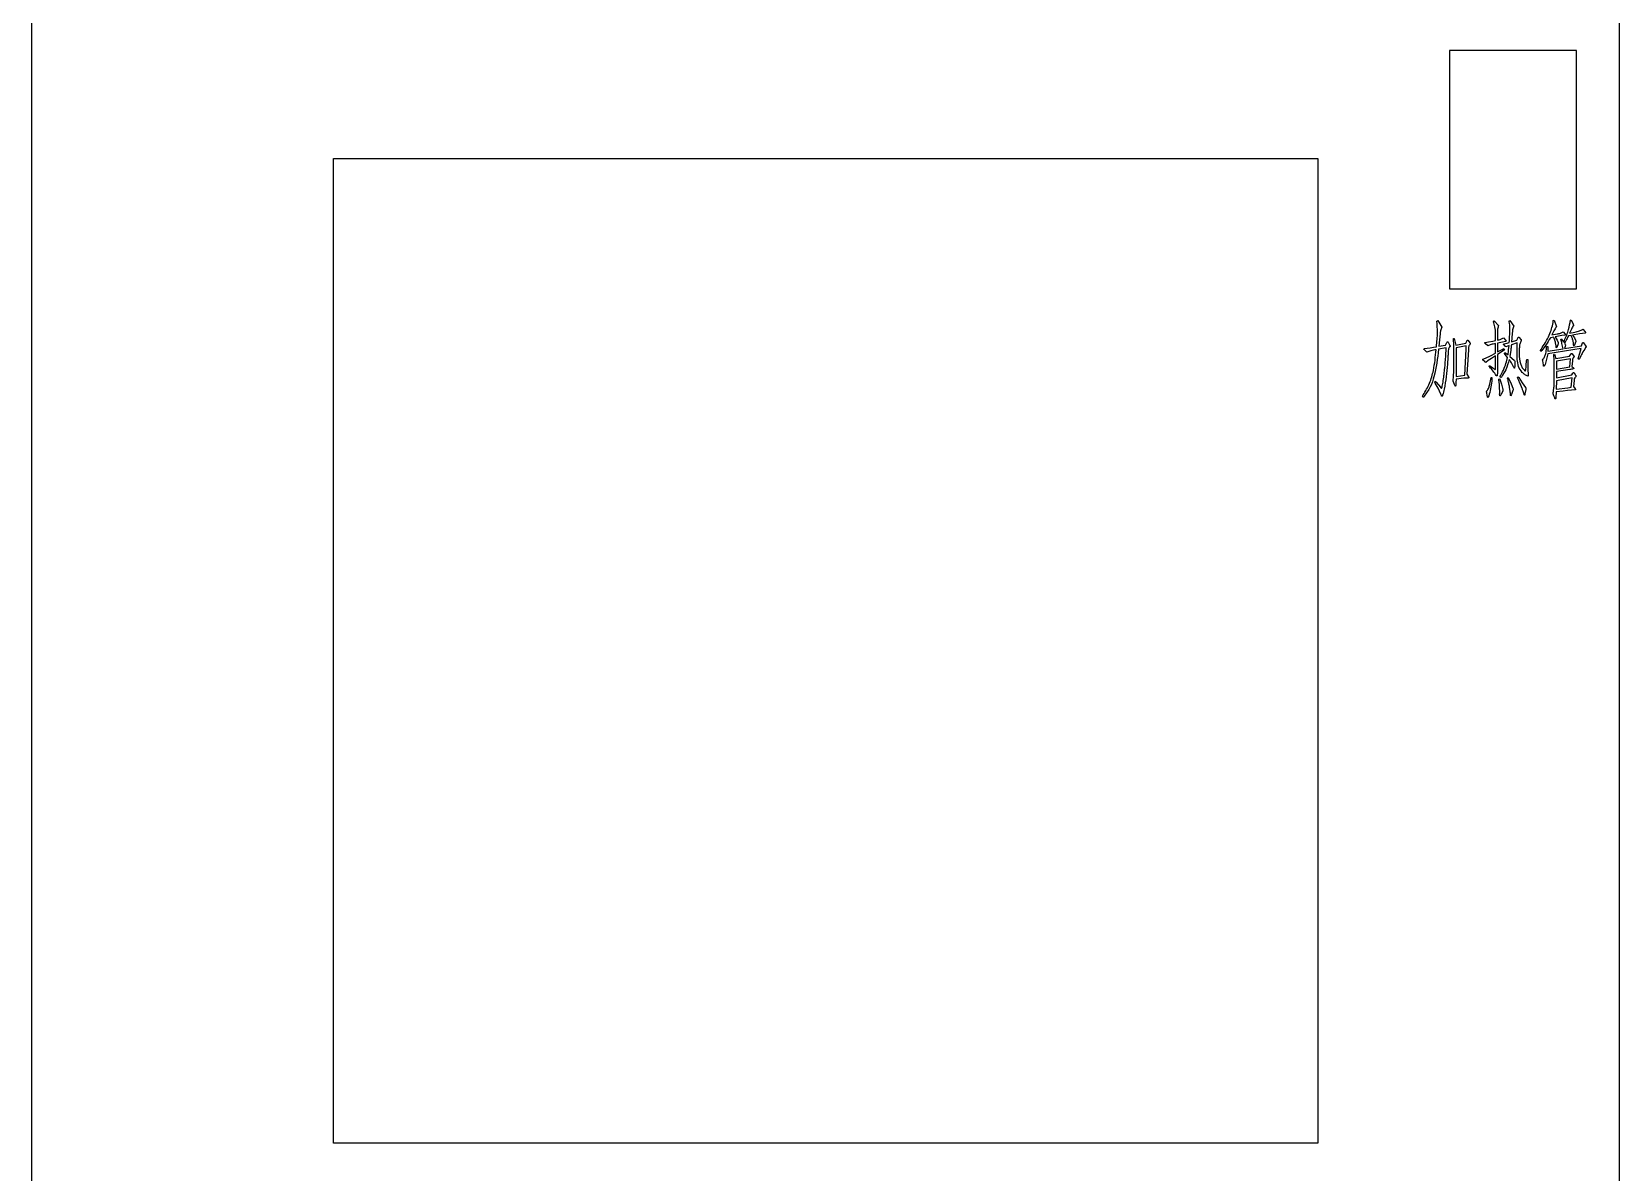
# Model space of a CAD drawing. Header units: millimetres. Extents: x 514 to 849, y -119 to 297.
# Drawn here: x 514.2 to 614.2, y 178 to 249.8 of the extents above; entities that cross this region are included whole.
import ezdxf

# ---------------------------------------------------------------- set-up
doc = ezdxf.new("R2010")
doc.units = ezdxf.units.MM

msp = doc.modelspace()

# ---------------------------------------------------------------- linework, layer by layer
at = {"color": 7, "linetype": 'Continuous', "lineweight": 25}
for p, q in [((514.25, 122.86), (514.25, 288.86)), ((614.25, 288.86), (614.25, 122.86)), ((603.55, 248.65), (603.55, 233.65)), ((611.55, 248.65), (603.55, 248.65)), ((611.55, 233.65), (611.55, 248.65)), ((533.25, 241.86), (595.25, 241.86)), ((533.25, 179.86), (533.25, 241.86)), ((595.25, 241.86), (595.25, 179.86)), ((603.55, 233.65), (611.55, 233.65)), ((602.76, 231.62), (602.81, 231.65)), ((602.81, 231.65), (603.08, 231.24)), ((606.33, 231.58), (606.36, 231.63)), ((606.36, 231.63), (606.65, 231.35)), ((607.31, 231.6), (607.36, 231.65)), ((607.34, 231.46), (607.31, 231.6)), ((607.36, 231.65), (607.6, 231.31)), ((607.36, 231), (607.36, 231.1)), ((610.08, 231.53), (610.09, 231.65)), ((610.09, 231.65), (610.15, 231.68)), ((610.2, 231.13), (610.12, 231)), ((610.15, 231.68), (610.29, 231.25)), ((611.21, 231.07), (611.12, 230.87)), ((611.17, 231.68), (611.22, 231.71)), ((611.22, 231.71), (611.35, 231.42)), ((611.35, 231.42), (611.37, 231.36)), ((611.95, 231.11), (612.1, 230.95)), ((602.54, 229.97), (602.73, 230.01)), ((602.93, 230.45), (602.88, 230.04)), ((602.88, 230.04), (603.31, 230.11)), ((602.97, 230.82), (602.93, 230.45)), ((603.31, 230.11), (603.39, 230.28)), ((603.47, 230.29), (603.58, 230.09)), ((603.8, 230.52), (603.85, 230.53)), ((603.83, 230.07), (603.8, 230.52)), ((603.83, 229.62), (603.83, 230.07)), ((603.85, 230.53), (603.96, 230.1)), ((603.96, 230.1), (604.59, 230.23)), ((604.61, 230.06), (603.97, 229.94)), ((604.59, 230.23), (604.66, 230.39)), ((604.6, 229.86), (604.61, 230.06)), ((604.72, 230.41), (604.84, 230.25)), ((605.8, 230.28), (606.01, 230.31)), ((605.96, 230.07), (605.8, 230.21)), ((606.01, 230.31), (606.28, 230.35)), ((606.28, 230.35), (606.45, 230.39)), ((606.45, 230.39), (606.45, 230.84)), ((606.45, 229.6), (606.45, 230.21)), ((606.58, 230.94), (606.58, 230.42)), ((606.9, 230.3), (606.58, 230.23)), ((606.58, 230.23), (606.58, 229.68)), ((607.09, 230.34), (606.9, 230.3)), ((606.96, 230.56), (607.1, 230.4)), ((607.07, 230.04), (606.97, 230.14)), ((606.98, 230.18), (607.18, 230.23)), ((607.2, 230.04), (607.11, 230.01)), ((607.18, 230.23), (607.32, 230.27)), ((607.31, 230.08), (607.2, 230.04)), ((607.28, 229.82), (607.31, 230.08)), ((607.82, 230.25), (607.45, 230.13)), ((607.48, 230.54), (607.47, 230.31)), ((607.47, 230.31), (607.8, 230.43)), ((607.51, 230.87), (607.48, 230.54)), ((607.8, 230.43), (607.86, 230.55)), ((607.81, 230.1), (607.82, 230.25)), ((607.81, 229.82), (607.81, 230.1)), ((607.92, 230.6), (608.06, 230.44)), ((609.67, 230.03), (609.74, 230.03)), ((609.67, 229.94), (609.67, 230.03)), ((609.74, 230.03), (609.75, 229.72)), ((610.12, 230.61), (609.91, 230.57)), ((610.12, 231), (609.99, 230.75)), ((609.99, 230.75), (610.34, 230.81)), ((610.62, 230.71), (610.22, 230.64)), ((610.22, 230.64), (610.34, 230.42)), ((610.27, 230.07), (610.24, 230.25)), ((610.28, 229.97), (610.27, 230.07)), ((610.4, 230.18), (610.32, 229.96)), ((610.34, 230.42), (610.38, 230.32)), ((610.56, 230.46), (610.59, 230.51)), ((610.59, 230.51), (610.75, 230.3)), ((610.83, 230.74), (610.62, 230.71)), ((610.71, 230.94), (610.83, 230.8)), ((610.75, 230.3), (610.79, 230.4)), ((610.83, 230.29), (610.8, 230.23)), ((610.8, 230.23), (610.84, 230.15)), ((610.8, 229.89), (611.86, 230.07)), ((610.84, 230.03), (610.8, 229.89)), ((611.22, 230.72), (611.04, 230.69)), ((611.12, 230.87), (611.45, 230.93)), ((611.74, 230.82), (611.3, 230.74)), ((611.3, 230.74), (611.42, 230.56)), ((611.36, 230.24), (611.34, 230.38)), ((611.37, 230.1), (611.36, 230.24)), ((611.42, 230.56), (611.5, 230.42)), ((611.5, 230.29), (611.43, 230.11)), ((611.93, 230.85), (611.74, 230.82)), ((611.86, 230.07), (611.93, 230.25)), ((612.11, 230.87), (611.93, 230.85)), ((611.99, 230.26), (612.14, 230.05)), ((602.12, 229.66), (601.97, 229.82)), ((601.98, 229.89), (602.15, 229.91)), ((602.15, 229.91), (602.34, 229.94)), ((602.34, 229.94), (602.54, 229.97)), ((603.34, 229.93), (602.87, 229.85)), ((603.28, 229), (603.32, 229.41)), ((603.32, 229.41), (603.34, 229.93)), ((603.45, 229.35), (603.42, 228.9)), ((603.83, 228.44), (603.83, 229.62)), ((603.97, 229.94), (603.97, 228.14)), ((604.51, 228.21), (604.6, 229.86)), ((604.7, 229.18), (604.65, 228.27)), ((604.75, 229.82), (604.7, 229.18)), ((605.66, 229.22), (605.83, 229.29)), ((605.77, 229.07), (605.66, 229.17)), ((605.83, 229.29), (606.14, 229.44)), ((606, 229.14), (605.85, 229.01)), ((606.21, 229.27), (606, 229.14)), ((606.14, 229.44), (606.45, 229.6)), ((606.45, 229.43), (606.21, 229.27)), ((606.45, 228.76), (606.45, 229.43)), ((606.58, 229.68), (606.87, 229.84)), ((606.93, 229.75), (606.58, 229.51)), ((606.58, 229.51), (606.58, 228.47)), ((606.87, 229.84), (606.98, 229.89)), ((607.01, 229.81), (606.93, 229.75)), ((606.98, 229.89), (607.01, 229.81)), ((607.01, 229.58), (607.04, 229.65)), ((607.07, 229.51), (607.01, 229.58)), ((607.04, 229.65), (607.11, 229.6)), ((607.21, 229.34), (607.07, 229.51)), ((607.11, 229.6), (607.24, 229.49)), ((607.14, 229.05), (607.21, 229.34)), ((607.4, 229.67), (607.36, 229.4)), ((607.36, 229.4), (607.63, 229.16)), ((607.67, 229.03), (607.66, 228.75)), ((607.67, 229.05), (607.67, 229.03)), ((607.81, 229.65), (607.81, 229.82)), ((608.39, 228.84), (608.41, 229.12)), ((608.41, 229.12), (608.42, 229.21)), ((608.42, 229.21), (608.48, 229.21)), ((608.48, 229.21), (608.48, 228.83)), ((609.28, 229.77), (609.32, 229.84)), ((609.31, 229.7), (609.28, 229.77)), ((609.37, 229.77), (609.31, 229.7)), ((609.43, 229.11), (609.42, 229.17)), ((609.47, 228.86), (609.43, 229.11)), ((611.85, 229.9), (609.74, 229.56)), ((609.75, 229.72), (610.71, 229.87)), ((610.12, 229.51), (610.17, 229.54)), ((610.13, 229.41), (610.12, 229.51)), ((610.14, 229.24), (610.13, 229.41)), ((610.15, 229.06), (610.14, 229.24)), ((610.14, 227.64), (610.15, 229.06)), ((610.17, 229.54), (610.26, 229.26)), ((610.26, 229.26), (611.12, 229.41)), ((611.18, 229.25), (610.29, 229.09)), ((610.29, 229.09), (610.29, 228.6)), ((611.12, 229.41), (611.21, 229.55)), ((611.14, 228.75), (611.18, 229.25)), ((611.3, 229.11), (611.27, 228.77)), ((611.29, 229.55), (611.39, 229.42)), ((611.66, 229.25), (611.85, 229.9)), ((611.72, 229.2), (611.66, 229.25)), ((611.76, 229.29), (611.72, 229.2)), ((603.97, 228.14), (604.51, 228.21)), ((604.45, 228.02), (603.97, 227.96)), ((604.73, 228.03), (604.45, 228.02)), ((604.65, 228.27), (604.75, 228.11)), ((606.05, 228.77), (606.08, 228.83)), ((606.08, 228.83), (606.29, 228.67)), ((606.16, 227.97), (606.17, 228.07)), ((606.17, 228.07), (606.23, 228.06)), ((606.23, 228.06), (606.23, 227.95)), ((606.5, 228.2), (606.46, 228.26)), ((606.58, 228.47), (606.57, 228.31)), ((606.73, 228.12), (606.77, 228.18)), ((606.79, 228.06), (606.73, 228.12)), ((606.82, 228.1), (606.79, 228.06)), ((607.21, 228.02), (607.26, 228.06)), ((607.24, 227.93), (607.21, 228.02)), ((607.26, 228.06), (607.29, 227.99)), ((607.56, 228.78), (607.45, 228.99)), ((607.61, 228.69), (607.56, 228.78)), ((607.83, 228.07), (607.88, 228.12)), ((607.86, 228.01), (607.83, 228.07)), ((607.88, 228.12), (607.92, 228.07)), ((607.92, 228.07), (608.14, 227.74)), ((608.25, 228.55), (608.31, 228.5)), ((608.48, 228.83), (608.49, 228.57)), ((610.29, 228.6), (611.14, 228.75)), ((611.13, 228.57), (610.29, 228.44)), ((610.29, 228.44), (610.29, 228.05)), ((610.29, 228.05), (611.27, 228.23)), ((611.28, 228.05), (610.29, 227.87)), ((611.22, 227.47), (611.28, 228.05)), ((611.27, 228.77), (611.36, 228.68)), ((611.27, 228.23), (611.33, 228.35)), ((611.4, 228.36), (611.5, 228.21)), ((602.62, 227.78), (602.66, 227.83)), ((602.66, 227.71), (602.62, 227.78)), ((602.66, 227.83), (602.71, 227.78)), ((602.83, 227.39), (602.66, 227.71)), ((602.71, 227.78), (602.98, 227.47)), ((603, 227.03), (602.83, 227.39)), ((603.05, 226.93), (603, 227.03)), ((603.1, 227.53), (603.15, 227.77)), ((603.82, 227.74), (603.79, 227.84)), ((603.86, 227.64), (603.82, 227.74)), ((603.97, 227.96), (603.96, 227.75)), ((603.96, 227.75), (603.96, 227.62)), ((605.93, 226.91), (605.9, 227.13)), ((606.66, 227.97), (606.72, 227.99)), ((606.67, 227.88), (606.66, 227.97)), ((606.72, 227.21), (606.71, 227.4)), ((606.72, 227.99), (606.74, 227.9)), ((606.74, 227.9), (606.82, 227.66)), ((606.91, 227.22), (606.78, 226.97)), ((606.82, 227.66), (606.89, 227.4)), ((607.29, 227.99), (607.43, 227.67)), ((607.37, 227.2), (607.34, 227.45)), ((607.43, 227.67), (607.54, 227.39)), ((607.55, 227.26), (607.45, 226.99)), ((608.13, 227.37), (608.04, 227.59)), ((608.14, 227.74), (608.34, 227.45)), ((608.25, 227.02), (608.19, 227.21)), ((608.36, 227.32), (608.31, 227.04)), ((610.13, 226.91), (610.09, 227.04)), ((610.27, 227.17), (610.25, 226.82)), ((610.71, 227.22), (610.27, 227.17)), ((610.29, 227.87), (610.28, 227.34)), ((610.28, 227.34), (611.01, 227.43)), ((610.99, 227.25), (610.71, 227.22)), ((611.24, 227.28), (610.99, 227.25)), ((611.01, 227.43), (611.22, 227.47)), ((611.47, 227.29), (611.24, 227.28)), ((611.4, 227.88), (611.36, 227.5)), ((611.36, 227.5), (611.47, 227.36)), ((601.85, 226.9), (601.9, 226.97)), ((601.89, 226.82), (601.85, 226.9)), ((601.95, 226.9), (601.89, 226.82)), ((610.19, 226.78), (610.13, 226.91)), ((595.25, 179.86), (533.25, 179.86))]:
    msp.add_line(p, q, dxfattribs=at)
at = {"color": 7, "linetype": 'Continuous', "lineweight": 25, "flags": 128}
msp.add_lwpolyline([(603.79, 227.84), (603.81, 228.17), (603.83, 228.44)], dxfattribs=at)
at = {"color": 7, "linetype": 'Continuous', "lineweight": 25}
for points, knots in [([(602.73, 230.01), (602.76, 230.31), (602.82, 230.85), (602.78, 231.38), (602.76, 231.62)], [0, 0, 0, 0, 0.560941, 1, 1, 1, 1]), ([(603.08, 231.24), (603.05, 231.17), (602.98, 231.03), (602.97, 230.88), (602.97, 230.82)], [0, 0, 0, 0, 0.557418, 1, 1, 1, 1]), ([(606.45, 230.84), (606.45, 230.98), (606.44, 231.24), (606.36, 231.48), (606.33, 231.58)], [0, 0, 0, 0, 0.559922, 1, 1, 1, 1]), ([(606.65, 231.35), (606.62, 231.27), (606.58, 231.14), (606.58, 231), (606.58, 230.94)], [0, 0, 0, 0, 0.559448, 1, 1, 1, 1]), ([(607.36, 231.1), (607.36, 231.17), (607.36, 231.29), (607.34, 231.41), (607.34, 231.46)], [0, 0, 0, 0, 0.560105, 1, 1, 1, 1]), ([(607.6, 231.31), (607.57, 231.23), (607.52, 231.09), (607.51, 230.94), (607.51, 230.87)], [0, 0, 0, 0, 0.55832, 1, 1, 1, 1]), ([(609.32, 229.84), (609.51, 230.13), (609.78, 230.54), (609.99, 231.13), (610.05, 231.39), (610.08, 231.53)], [0, 0, 0, 0, 0.559943, 0.780185, 1, 1, 1, 1]), ([(610.29, 231.25), (610.27, 231.23), (610.24, 231.19), (610.21, 231.15), (610.2, 231.13)], [0, 0, 0, 0, 0.560329, 1, 1, 1, 1]), ([(610.79, 230.4), (610.89, 230.63), (611.07, 231.04), (611.14, 231.48), (611.17, 231.68)], [0, 0, 0, 0, 0.560154, 1, 1, 1, 1]), ([(611.33, 231.3), (611.31, 231.26), (611.26, 231.18), (611.23, 231.1), (611.21, 231.07)], [0, 0, 0, 0, 0.559561, 1, 1, 1, 1]), ([(611.37, 231.36), (611.37, 231.34), (611.36, 231.32), (611.34, 231.31), (611.33, 231.3)], [0, 0, 0, 0, 0.556943, 1, 1, 1, 1]), ([(611.45, 230.93), (611.55, 230.95), (611.73, 230.99), (611.88, 231.07), (611.95, 231.11)], [0, 0, 0, 0, 0.560093, 1, 1, 1, 1]), ([(603.39, 230.28), (603.4, 230.29), (603.4, 230.3), (603.42, 230.32), (603.43, 230.32), (603.44, 230.32), (603.46, 230.31), (603.46, 230.3), (603.47, 230.29)], [0, 0, 0, 0, 0.248685, 0.376247, 0.499469, 0.639268, 0.781224, 1, 1, 1, 1]), ([(603.58, 230.09), (603.59, 230.08), (603.6, 230.07), (603.6, 230.05), (603.6, 230.03), (603.58, 230.01), (603.57, 230), (603.56, 230)], [0, 0, 0, 0, 0.3143194, 0.4377488, 0.5600571, 0.8061928, 1, 1, 1, 1]), ([(604.66, 230.39), (604.66, 230.4), (604.67, 230.41), (604.68, 230.43), (604.7, 230.43), (604.71, 230.43), (604.72, 230.42), (604.72, 230.41)], [0, 0, 0, 0, 0.248578, 0.499812, 0.623961, 0.750083, 1, 1, 1, 1]), ([(604.84, 230.14), (604.82, 230.12), (604.77, 230.07), (604.76, 229.95), (604.75, 229.87), (604.75, 229.82)], [0, 0, 0, 0, 0.280084, 0.559423, 1, 1, 1, 1]), ([(604.84, 230.25), (604.85, 230.24), (604.86, 230.22), (604.87, 230.18), (604.85, 230.16), (604.84, 230.14)], [0, 0, 0, 0, 0.281427, 0.556979, 1, 1, 1, 1]), ([(605.8, 230.21), (605.8, 230.22), (605.79, 230.23), (605.78, 230.24), (605.78, 230.26), (605.78, 230.27), (605.79, 230.28), (605.8, 230.28), (605.8, 230.28)], [0, 0, 0, 0, 0.249467, 0.497185, 0.625185, 0.751231, 0.871474, 1, 1, 1, 1]), ([(606.45, 230.21), (606.36, 230.19), (606.19, 230.15), (606.03, 230.09), (605.96, 230.07)], [0, 0, 0, 0, 0.560115, 1, 1, 1, 1]), ([(606.58, 230.42), (606.65, 230.44), (606.79, 230.46), (606.9, 230.53), (606.96, 230.56)], [0, 0, 0, 0, 0.560154, 1, 1, 1, 1]), ([(606.97, 230.14), (606.96, 230.14), (606.95, 230.15), (606.95, 230.16), (606.95, 230.16), (606.96, 230.17), (606.97, 230.18), (606.98, 230.18), (606.98, 230.18)], [0, 0, 0, 0, 0.248322, 0.375382, 0.437326, 0.498683, 0.752651, 1, 1, 1, 1]), ([(607.11, 230.01), (607.1, 230.01), (607.08, 230.02), (607.07, 230.03), (607.07, 230.04)], [0, 0, 0, 0, 0.553062, 1, 1, 1, 1]), ([(607.1, 230.4), (607.1, 230.4), (607.11, 230.39), (607.12, 230.37), (607.11, 230.36), (607.1, 230.35), (607.09, 230.35), (607.09, 230.34)], [0, 0, 0, 0, 0.24876, 0.499953, 0.624629, 0.750246, 1, 1, 1, 1]), ([(607.32, 230.27), (607.33, 230.41), (607.34, 230.65), (607.35, 230.89), (607.36, 231)], [0, 0, 0, 0, 0.5600034, 1, 1, 1, 1]), ([(607.45, 230.13), (607.44, 230.04), (607.43, 229.89), (607.41, 229.74), (607.4, 229.67)], [0, 0, 0, 0, 0.560001, 1, 1, 1, 1]), ([(607.86, 230.55), (607.86, 230.57), (607.87, 230.59), (607.89, 230.6), (607.91, 230.61), (607.92, 230.6), (607.92, 230.6), (607.92, 230.6)], [0, 0, 0, 0, 0.556519, 0.6829633, 0.8056838, 0.8977269, 1, 1, 1, 1]), ([(608.04, 230.33), (608.01, 230.26), (607.96, 230.12), (607.95, 229.85), (607.94, 229.66), (607.94, 229.54)], [0, 0, 0, 0, 0.275452, 0.557078, 1, 1, 1, 1]), ([(608.06, 230.44), (608.06, 230.43), (608.08, 230.41), (608.07, 230.37), (608.05, 230.35), (608.04, 230.33)], [0, 0, 0, 0, 0.281677, 0.558438, 1, 1, 1, 1]), ([(609.91, 230.57), (609.82, 230.42), (609.65, 230.14), (609.46, 229.88), (609.37, 229.77)], [0, 0, 0, 0, 0.5600833, 1, 1, 1, 1]), ([(610.24, 230.25), (610.22, 230.32), (610.19, 230.44), (610.14, 230.56), (610.12, 230.61)], [0, 0, 0, 0, 0.559669, 1, 1, 1, 1]), ([(610.34, 230.81), (610.41, 230.83), (610.54, 230.85), (610.66, 230.92), (610.71, 230.94)], [0, 0, 0, 0, 0.560368, 1, 1, 1, 1]), ([(610.38, 230.32), (610.39, 230.3), (610.41, 230.25), (610.41, 230.2), (610.4, 230.18)], [0, 0, 0, 0, 0.562582, 1, 1, 1, 1]), ([(610.71, 229.87), (610.69, 229.98), (610.65, 230.18), (610.59, 230.37), (610.56, 230.46)], [0, 0, 0, 0, 0.5598627, 1, 1, 1, 1]), ([(610.83, 230.8), (610.84, 230.79), (610.85, 230.78), (610.85, 230.76), (610.85, 230.75), (610.84, 230.74), (610.83, 230.74)], [0, 0, 0, 0, 0.498434, 0.623918, 0.75021, 1, 1, 1, 1]), ([(611.04, 230.69), (611, 230.61), (610.94, 230.48), (610.87, 230.35), (610.83, 230.29)], [0, 0, 0, 0, 0.559986, 1, 1, 1, 1]), ([(610.84, 230.15), (610.85, 230.14), (610.86, 230.12), (610.85, 230.07), (610.84, 230.04), (610.84, 230.03)], [0, 0, 0, 0, 0.279653, 0.55916, 1, 1, 1, 1]), ([(611.34, 230.38), (611.32, 230.45), (611.28, 230.56), (611.24, 230.67), (611.22, 230.72)], [0, 0, 0, 0, 0.559833, 1, 1, 1, 1]), ([(611.43, 230.11), (611.42, 230.1), (611.42, 230.09), (611.41, 230.08), (611.4, 230.07), (611.4, 230.07), (611.39, 230.07), (611.38, 230.08), (611.38, 230.09), (611.37, 230.1)], [0, 0, 0, 0, 0.309274, 0.456821, 0.510993, 0.561828, 0.654184, 0.751389, 1, 1, 1, 1]), ([(611.5, 230.42), (611.51, 230.4), (611.52, 230.35), (611.51, 230.31), (611.5, 230.29)], [0, 0, 0, 0, 0.561494, 1, 1, 1, 1]), ([(611.93, 230.25), (611.94, 230.26), (611.94, 230.27), (611.95, 230.28), (611.96, 230.28), (611.97, 230.28), (611.98, 230.27), (611.99, 230.26), (611.99, 230.26)], [0, 0, 0, 0, 0.27798, 0.391298, 0.500546, 0.623559, 0.751337, 1, 1, 1, 1]), ([(612.1, 230.95), (612.11, 230.94), (612.12, 230.92), (612.12, 230.89), (612.12, 230.88), (612.11, 230.87)], [0, 0, 0, 0, 0.558398, 0.780715, 1, 1, 1, 1]), ([(612.14, 230.05), (612.14, 230.04), (612.15, 230.03), (612.17, 230.01), (612.17, 229.99), (612.16, 229.98), (612.14, 229.96), (612.13, 229.96), (612.13, 229.95)], [0, 0, 0, 0, 0.313419, 0.439796, 0.560322, 0.683156, 0.806388, 1, 1, 1, 1]), ([(601.9, 226.97), (602.05, 227.21), (602.33, 227.7), (602.6, 228.67), (602.67, 229.38), (602.71, 229.82)], [0, 0, 0, 0, 0.279925, 0.559786, 1, 1, 1, 1]), ([(601.97, 229.82), (601.96, 229.82), (601.95, 229.83), (601.94, 229.85), (601.95, 229.87), (601.96, 229.88), (601.97, 229.88), (601.98, 229.89)], [0, 0, 0, 0, 0.249872, 0.498231, 0.625048, 0.750153, 1, 1, 1, 1]), ([(602.87, 229.85), (602.8, 229.27), (602.7, 228.46), (602.37, 227.46), (602.09, 227.08), (601.95, 226.9)], [0, 0, 0, 0, 0.559992, 0.779909, 1, 1, 1, 1]), ([(602.71, 229.82), (602.6, 229.8), (602.4, 229.76), (602.21, 229.69), (602.12, 229.66)], [0, 0, 0, 0, 0.560097, 1, 1, 1, 1]), ([(603.15, 227.77), (603.17, 227.91), (603.2, 228.14), (603.23, 228.46), (603.27, 228.73), (603.28, 228.91), (603.28, 229)], [0, 0, 0, 0, 0.340002, 0.560012, 0.77999, 1, 1, 1, 1]), ([(603.56, 230), (603.53, 229.94), (603.47, 229.84), (603.47, 229.61), (603.46, 229.45), (603.45, 229.35)], [0, 0, 0, 0, 0.269963, 0.553817, 1, 1, 1, 1]), ([(605.66, 229.17), (605.66, 229.17), (605.65, 229.18), (605.65, 229.19), (605.65, 229.21), (605.66, 229.21), (605.66, 229.22)], [0, 0, 0, 0, 0.279603, 0.559822, 0.778423, 1, 1, 1, 1]), ([(605.85, 229.01), (605.83, 229.02), (605.81, 229.04), (605.78, 229.06), (605.77, 229.07)], [0, 0, 0, 0, 0.558817, 1, 1, 1, 1]), ([(606.77, 228.18), (606.85, 228.34), (607, 228.62), (607.1, 228.92), (607.14, 229.05)], [0, 0, 0, 0, 0.560076, 1, 1, 1, 1]), ([(607.32, 229.2), (607.25, 228.98), (607.14, 228.59), (606.92, 228.25), (606.82, 228.1)], [0, 0, 0, 0, 0.559719, 1, 1, 1, 1]), ([(607.24, 229.49), (607.25, 229.55), (607.26, 229.66), (607.28, 229.77), (607.28, 229.82)], [0, 0, 0, 0, 0.5599949, 1, 1, 1, 1]), ([(607.45, 228.99), (607.42, 229.03), (607.38, 229.1), (607.34, 229.17), (607.32, 229.2)], [0, 0, 0, 0, 0.559995, 1, 1, 1, 1]), ([(607.63, 229.16), (607.64, 229.14), (607.67, 229.11), (607.67, 229.07), (607.67, 229.05)], [0, 0, 0, 0, 0.558987, 1, 1, 1, 1]), ([(608.5, 228.15), (608.43, 228.18), (608.3, 228.24), (608.07, 228.44), (607.87, 228.76), (607.82, 229.21), (607.81, 229.5), (607.81, 229.65)], [0, 0, 0, 0, 0.123994, 0.249567, 0.498233, 0.749211, 1, 1, 1, 1]), ([(607.94, 229.54), (607.95, 229.34), (607.97, 229.06), (608.1, 228.73), (608.2, 228.61), (608.25, 228.55)], [0, 0, 0, 0, 0.560167, 0.780357, 1, 1, 1, 1]), ([(609.42, 229.17), (609.46, 229.23), (609.55, 229.36), (609.64, 229.62), (609.66, 229.82), (609.67, 229.94)], [0, 0, 0, 0, 0.278406, 0.559269, 1, 1, 1, 1]), ([(609.74, 229.56), (609.69, 229.33), (609.65, 229.09), (609.55, 228.84), (609.53, 228.81), (609.52, 228.79), (609.51, 228.78), (609.5, 228.78), (609.49, 228.78), (609.49, 228.79), (609.48, 228.79), (609.47, 228.82), (609.47, 228.84), (609.47, 228.86)], [0, 0, 0, 0, 0.748827, 0.827836, 0.862376, 0.890039, 0.895872, 0.901797, 0.907826, 0.913661, 0.925497, 0.937625, 1, 1, 1, 1]), ([(610.32, 229.96), (610.31, 229.95), (610.31, 229.95), (610.3, 229.94), (610.3, 229.94), (610.29, 229.94), (610.29, 229.95), (610.28, 229.96), (610.28, 229.97), (610.28, 229.97)], [0, 0, 0, 0, 0.249975, 0.313236, 0.373609, 0.434167, 0.497872, 0.750677, 1, 1, 1, 1]), ([(611.21, 229.55), (611.21, 229.56), (611.22, 229.57), (611.23, 229.59), (611.24, 229.59), (611.26, 229.59), (611.28, 229.57), (611.29, 229.55)], [0, 0, 0, 0, 0.247548, 0.382262, 0.442529, 0.50386, 1, 1, 1, 1]), ([(611.39, 229.42), (611.4, 229.4), (611.41, 229.39), (611.4, 229.36), (611.37, 229.32), (611.3, 229.26), (611.3, 229.17), (611.3, 229.11)], [0, 0, 0, 0, 0.1258333, 0.1874674, 0.2502474, 0.5002065, 1, 1, 1, 1]), ([(612.13, 229.95), (612.05, 229.83), (611.9, 229.62), (611.81, 229.39), (611.76, 229.29)], [0, 0, 0, 0, 0.558099, 1, 1, 1, 1]), ([(603.42, 228.9), (603.37, 228.38), (603.31, 227.72), (603.16, 227.06), (603.1, 226.91), (603.08, 226.89), (603.07, 226.89), (603.07, 226.89), (603.06, 226.9), (603.05, 226.91), (603.05, 226.92), (603.05, 226.93)], [0, 0, 0, 0, 0.749851, 0.937271, 0.972315, 0.975371, 0.976716, 0.978028, 0.981014, 0.984377, 1, 1, 1, 1]), ([(604.75, 228.11), (604.76, 228.09), (604.77, 228.07), (604.77, 228.05), (604.77, 228.05), (604.76, 228.04), (604.76, 228.04), (604.75, 228.03), (604.74, 228.03), (604.73, 228.03)], [0, 0, 0, 0, 0.500084, 0.560834, 0.622257, 0.68594, 0.74891, 0.871222, 1, 1, 1, 1]), ([(606.46, 228.26), (606.39, 228.36), (606.26, 228.53), (606.11, 228.7), (606.05, 228.77)], [0, 0, 0, 0, 0.559923, 1, 1, 1, 1]), ([(606.29, 228.67), (606.31, 228.65), (606.35, 228.62), (606.39, 228.59), (606.41, 228.58), (606.42, 228.57), (606.42, 228.57), (606.43, 228.57), (606.43, 228.57), (606.44, 228.59), (606.45, 228.63), (606.45, 228.69), (606.45, 228.74), (606.45, 228.76)], [0, 0, 0, 0, 0.250412, 0.372796, 0.421439, 0.446673, 0.457203, 0.467754, 0.484227, 0.501401, 0.65735, 0.780333, 1, 1, 1, 1]), ([(606.57, 228.31), (606.57, 228.28), (606.56, 228.24), (606.55, 228.2), (606.55, 228.18), (606.54, 228.17), (606.53, 228.17), (606.53, 228.17), (606.52, 228.17), (606.51, 228.18), (606.5, 228.19), (606.5, 228.2)], [0, 0, 0, 0, 0.372536, 0.559651, 0.654592, 0.701425, 0.749661, 0.779475, 0.810228, 0.876521, 1, 1, 1, 1]), ([(607.66, 228.75), (607.66, 228.73), (607.66, 228.7), (607.65, 228.67), (607.64, 228.66), (607.64, 228.66), (607.64, 228.66), (607.63, 228.66), (607.63, 228.67), (607.62, 228.68), (607.62, 228.68), (607.61, 228.69)], [0, 0, 0, 0, 0.5607211, 0.6542729, 0.6790341, 0.7026131, 0.724995, 0.7489672, 0.820147, 0.8900899, 1, 1, 1, 1]), ([(608.04, 227.59), (608.01, 227.67), (607.95, 227.81), (607.88, 227.95), (607.86, 228.01)], [0, 0, 0, 0, 0.560002, 1, 1, 1, 1]), ([(608.31, 228.5), (608.32, 228.5), (608.32, 228.49), (608.33, 228.49), (608.33, 228.48), (608.33, 228.48), (608.33, 228.48), (608.33, 228.48), (608.33, 228.48), (608.34, 228.49), (608.34, 228.49), (608.34, 228.5), (608.35, 228.52), (608.37, 228.63), (608.38, 228.74), (608.39, 228.84)], [0, 0, 0, 0, 0.03437, 0.05267, 0.056977, 0.060765, 0.064061, 0.067111, 0.070538, 0.074484, 0.087723, 0.111657, 0.157059, 0.251515, 1, 1, 1, 1]), ([(608.49, 228.57), (608.49, 228.5), (608.5, 228.37), (608.51, 228.25), (608.52, 228.19)], [0, 0, 0, 0, 0.56001, 1, 1, 1, 1]), ([(608.52, 228.19), (608.52, 228.18), (608.52, 228.17), (608.51, 228.15), (608.5, 228.15), (608.5, 228.15)], [0, 0, 0, 0, 0.558061, 0.782134, 1, 1, 1, 1]), ([(611.36, 228.68), (611.37, 228.67), (611.38, 228.66), (611.38, 228.64), (611.37, 228.63), (611.37, 228.62), (611.36, 228.61), (611.34, 228.61), (611.32, 228.6), (611.28, 228.6), (611.22, 228.59), (611.16, 228.58), (611.13, 228.57)], [0, 0, 0, 0, 0.124836, 0.156045, 0.186932, 0.219092, 0.249842, 0.323633, 0.381623, 0.485131, 0.669959, 1, 1, 1, 1]), ([(611.33, 228.35), (611.34, 228.36), (611.35, 228.37), (611.36, 228.38), (611.38, 228.38), (611.39, 228.37), (611.4, 228.36), (611.4, 228.36)], [0, 0, 0, 0, 0.249767, 0.498593, 0.623466, 0.750064, 1, 1, 1, 1]), ([(611.5, 228.21), (611.51, 228.2), (611.53, 228.18), (611.53, 228.15), (611.5, 228.11), (611.42, 228.04), (611.41, 227.95), (611.4, 227.88)], [0, 0, 0, 0, 0.126081, 0.187641, 0.250551, 0.501904, 1, 1, 1, 1]), ([(602.98, 227.47), (602.99, 227.45), (603.01, 227.43), (603.03, 227.4), (603.04, 227.4), (603.05, 227.39)], [0, 0, 0, 0, 0.5602584, 0.784027, 1, 1, 1, 1]), ([(603.05, 227.39), (603.06, 227.41), (603.08, 227.43), (603.09, 227.47), (603.1, 227.51), (603.1, 227.53)], [0, 0, 0, 0, 0.274967, 0.557315, 1, 1, 1, 1]), ([(603.96, 227.62), (603.96, 227.6), (603.95, 227.57), (603.94, 227.55), (603.93, 227.53), (603.93, 227.53), (603.92, 227.53), (603.91, 227.53), (603.9, 227.55), (603.88, 227.58), (603.87, 227.62), (603.86, 227.64)], [0, 0, 0, 0, 0.24916, 0.341957, 0.391053, 0.4364, 0.472242, 0.507458, 0.578757, 0.720087, 1, 1, 1, 1]), ([(605.9, 227.13), (605.89, 227.15), (605.88, 227.18), (605.92, 227.25), (606, 227.35), (606.09, 227.6), (606.13, 227.83), (606.16, 227.97)], [0, 0, 0, 0, 0.0627148, 0.1225018, 0.2476267, 0.4985172, 1, 1, 1, 1]), ([(606.23, 227.95), (606.19, 227.63), (606.15, 227.26), (606.02, 226.89), (605.99, 226.83), (605.98, 226.82), (605.97, 226.82), (605.97, 226.82), (605.97, 226.82), (605.97, 226.82), (605.96, 226.82), (605.94, 226.85), (605.94, 226.88), (605.93, 226.91)], [0, 0, 0, 0, 0.749063, 0.890082, 0.904871, 0.910766, 0.916603, 0.918862, 0.92097, 0.923046, 0.925269, 0.937771, 1, 1, 1, 1]), ([(606.71, 227.4), (606.7, 227.49), (606.7, 227.65), (606.68, 227.81), (606.67, 227.88)], [0, 0, 0, 0, 0.560004, 1, 1, 1, 1]), ([(606.78, 226.97), (606.77, 226.96), (606.77, 226.95), (606.76, 226.93), (606.75, 226.92), (606.74, 226.92), (606.74, 226.92), (606.74, 226.92), (606.73, 226.92), (606.73, 226.93), (606.7, 226.98), (606.72, 227.08), (606.72, 227.17), (606.72, 227.21)], [0, 0, 0, 0, 0.0942552, 0.1409194, 0.168999, 0.1800006, 0.1900078, 0.1995488, 0.2099252, 0.2212173, 0.254219, 0.6683009, 1, 1, 1, 1]), ([(606.89, 227.4), (606.91, 227.37), (606.93, 227.31), (606.91, 227.25), (606.91, 227.22)], [0, 0, 0, 0, 0.564583, 1, 1, 1, 1]), ([(607.34, 227.45), (607.32, 227.54), (607.29, 227.7), (607.25, 227.86), (607.24, 227.93)], [0, 0, 0, 0, 0.560042, 1, 1, 1, 1]), ([(607.45, 226.99), (607.45, 226.98), (607.44, 226.96), (607.43, 226.93), (607.42, 226.92), (607.42, 226.92), (607.41, 226.92), (607.41, 226.92), (607.41, 226.93), (607.39, 226.95), (607.39, 227.01), (607.39, 227.1), (607.38, 227.16), (607.37, 227.2)], [0, 0, 0, 0, 0.093973, 0.18755, 0.199175, 0.209724, 0.218855, 0.226532, 0.235204, 0.25062, 0.485087, 0.670157, 1, 1, 1, 1]), ([(607.54, 227.39), (607.56, 227.37), (607.58, 227.32), (607.56, 227.28), (607.55, 227.26)], [0, 0, 0, 0, 0.55907, 1, 1, 1, 1]), ([(608.19, 227.21), (608.18, 227.24), (608.16, 227.29), (608.14, 227.35), (608.13, 227.37)], [0, 0, 0, 0, 0.559944, 1, 1, 1, 1]), ([(608.31, 227.04), (608.31, 227.02), (608.3, 227), (608.3, 226.98), (608.29, 226.97), (608.29, 226.96), (608.28, 226.96), (608.27, 226.97), (608.27, 226.97), (608.26, 226.99), (608.25, 227.01), (608.25, 227.02)], [0, 0, 0, 0, 0.280647, 0.420657, 0.491753, 0.527814, 0.562128, 0.609704, 0.656432, 0.75111, 1, 1, 1, 1]), ([(608.34, 227.45), (608.35, 227.43), (608.37, 227.39), (608.37, 227.34), (608.36, 227.32)], [0, 0, 0, 0, 0.559855, 1, 1, 1, 1]), ([(610.09, 227.04), (610.09, 227.09), (610.09, 227.2), (610.14, 227.4), (610.14, 227.55), (610.14, 227.64)], [0, 0, 0, 0, 0.271234, 0.554398, 1, 1, 1, 1]), ([(611.47, 227.36), (611.48, 227.35), (611.49, 227.33), (611.49, 227.31), (611.48, 227.3), (611.48, 227.29), (611.47, 227.29)], [0, 0, 0, 0, 0.4985634, 0.6241795, 0.7505661, 1, 1, 1, 1]), ([(610.25, 226.82), (610.25, 226.8), (610.25, 226.77), (610.24, 226.74), (610.23, 226.73), (610.23, 226.73), (610.23, 226.72), (610.22, 226.72), (610.22, 226.72), (610.21, 226.73), (610.2, 226.74), (610.19, 226.76), (610.19, 226.78)], [0, 0, 0, 0, 0.3144389, 0.4523017, 0.5063359, 0.5633391, 0.5873363, 0.6090611, 0.6321475, 0.6572709, 0.7509251, 1, 1, 1, 1])]:
    msp.add_open_spline(points, degree=3, knots=knots, dxfattribs=at)

doc.saveas('drawing.dxf')
